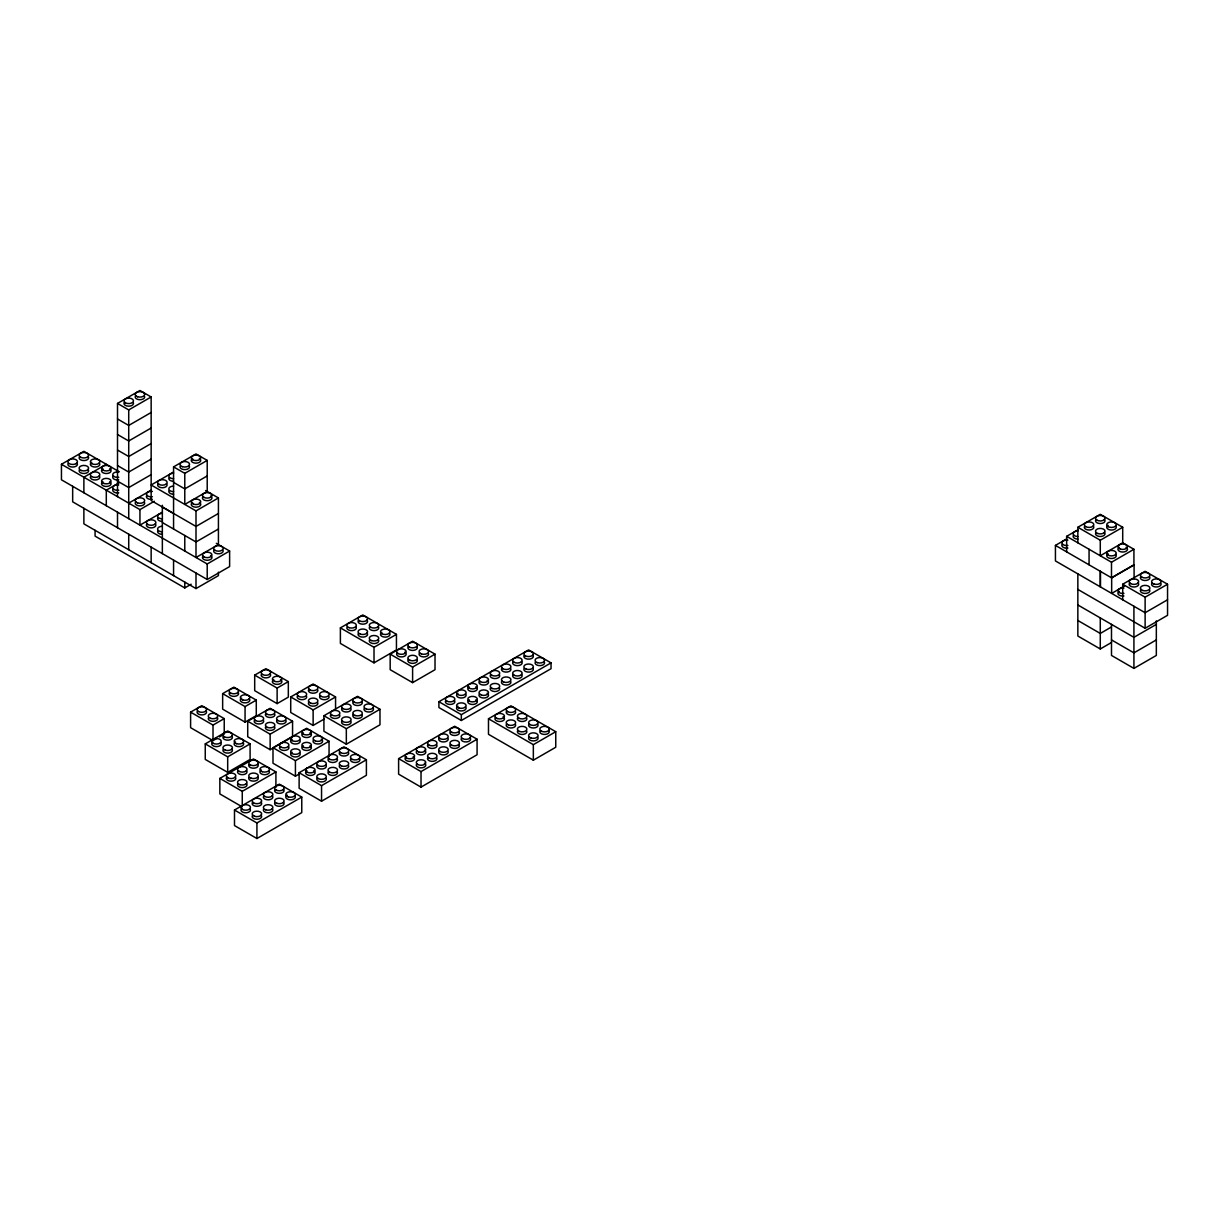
<?xml version="1.0" encoding="UTF-8"?>
<svg xmlns="http://www.w3.org/2000/svg" width="1229" height="1229" viewBox="0 0 1229 1229"><rect width="100%" height="100%" fill="white"/><g stroke="black" fill="none" stroke-linecap="round" stroke-linejoin="round"><path stroke-width="1.5" d="M117.508 496.654L117.508 403.435L139.937 390.484L151.152 396.967L151.152 500.541L195.995 526.427L218.424 513.476M117.508 403.435L128.722 409.918L151.152 396.967M72.665 486.3L72.665 501.831L207.209 579.504L229.623 566.569L229.623 551.022L207.209 563.973L61.45 479.817L61.45 464.285L83.879 451.335L119.105 471.69M151.152 412.498L128.722 425.449L117.508 418.966M151.152 428.03L128.722 440.981L117.508 434.513M106.293 464.285L83.879 477.236L83.879 492.768M151.152 443.577L128.722 456.512L117.508 450.044M151.152 459.108L128.722 472.059L117.508 465.576M119.105 482.782L106.293 490.187L106.293 505.718M151.152 474.64L128.722 487.59L117.508 481.123M173.566 466.882L195.995 453.931L207.209 460.399L207.209 491.477L184.78 504.428L184.78 473.349L173.566 466.882L173.566 529.023M173.566 472.059L151.152 484.994L195.995 510.895L218.424 497.945L218.424 544.555L195.995 557.505L195.995 510.895M128.722 503.122L151.152 490.187M184.78 473.349L207.209 460.399M61.45 464.285L139.937 509.605L154.347 501.278M207.209 475.946L184.78 488.881L173.566 482.413M162.351 512.186L139.937 525.136L139.937 509.605M218.424 529.023L195.995 541.958L162.351 522.555M95.079 530.313L95.079 536.136L184.78 587.923L191.186 584.221M83.879 508.299L83.879 523.846L195.995 588.568L218.424 575.633L218.424 572.176M216.227 738.767L213.016 740.626L190.603 727.676L190.603 712.144L201.802 705.661L224.231 718.612L224.231 734.143M222.649 693.632L233.863 687.165L256.277 700.115L256.277 715.647L245.063 722.114L222.649 709.164L222.649 693.632L245.063 706.583L256.277 700.115M254.695 675.136L265.91 668.653L288.323 681.603L288.323 697.135L277.124 703.618L254.695 690.667L254.695 675.136L277.124 688.071L288.323 681.603M340.387 627.881L362.801 614.946L396.445 634.364L396.445 649.895L374.015 662.846L340.387 643.428L340.387 627.881L374.015 647.299L396.445 634.364M190.603 712.144L213.016 725.079L224.231 718.612M205.258 743.883L227.688 730.948L250.101 743.883L250.101 759.43L227.688 772.365L205.258 759.43L205.258 743.883L227.688 756.834L250.101 743.883M219.423 736.924L222.633 735.065M247.72 721.239L270.15 708.288L292.563 721.239L292.563 736.77L270.15 749.721L247.72 736.77L247.72 721.239L270.15 734.174L292.563 721.239M324.348 718.965L313.134 725.433L290.72 712.482L290.72 696.951L313.134 684L335.563 696.951L335.563 709.041M390.177 654.151L412.606 641.215L435.02 654.151L435.02 669.697L412.606 682.633L390.177 669.697L390.177 654.151L412.606 667.101L435.02 654.151M290.72 696.951L313.134 709.901L335.563 696.951M323.918 715.739L357.547 696.321L379.976 709.271L379.976 724.803L346.332 744.221L323.918 731.27L323.918 715.739L346.332 728.689L379.976 709.271M275.91 771.92L242.267 791.338L242.267 806.885L219.853 793.934L219.853 778.403L253.481 758.969L275.91 771.92L275.91 787.451M298.616 774.347L295.421 776.19L272.992 763.24L272.992 747.708L306.635 728.29L329.049 741.241L329.049 756.772M272.992 747.708L295.421 760.659L329.049 741.241M234.493 810.034L279.336 784.133L301.766 797.083L301.766 812.615L256.922 838.516L234.493 825.565L234.493 810.034L256.922 822.969L301.766 797.083M299.123 772.718L343.966 746.817L366.396 759.768L366.396 775.299L321.552 801.2L299.123 788.25L299.123 772.718L321.552 785.654L366.396 759.768M438.907 701.713L528.608 649.926L551.038 662.877L551.038 668.699L461.336 720.486L438.907 707.535L438.907 701.713L461.336 714.663L551.038 662.877M398.611 758.631L454.669 726.262L477.082 739.213L477.082 754.744L421.025 787.113L398.611 774.162L398.611 758.631L421.025 771.582L477.082 739.213M488.481 718.765L510.911 705.815L555.754 731.701L555.754 747.247L533.34 760.183L488.481 734.297L488.481 718.765L533.34 744.651L555.754 731.701M1077.848 527.272L1100.278 514.337L1122.707 527.272L1122.707 542.819L1100.278 555.754L1100.278 540.222L1077.848 527.272L1077.848 542.819M1066.649 551.867L1066.649 536.336L1077.848 529.868M1167.55 599.783L1145.121 612.718L1055.434 560.931L1055.434 545.399L1066.649 538.932M1100.278 540.222L1122.707 527.272M1111.492 562.237L1133.921 549.286L1133.921 564.818L1111.492 577.768L1111.492 562.237L1066.649 536.336M1055.434 545.399L1111.661 577.876L1134.09 564.925L1134.09 578.736M1122.707 599.783L1122.707 584.236L1145.121 571.301L1167.55 584.236L1167.55 615.314L1145.121 628.265L1077.848 589.413M1124.489 586.003L1111.661 593.407L1111.661 577.876M1122.707 584.236L1145.121 597.186L1167.55 584.236M1111.492 626.959L1100.278 633.442L1077.848 620.491M1077.848 573.882L1077.848 636.023L1100.278 648.973L1111.492 642.506M1156.335 624.378L1133.921 637.329L1077.848 604.96M1156.335 639.91L1133.921 652.86L1111.492 639.91M1111.492 624.378L1111.492 655.441L1133.921 668.392L1156.335 655.441L1156.335 620.922M1122.707 542.819L1133.921 549.286M205.612 490.555L218.424 497.945M162.351 507.009L173.566 513.476M216.335 543.356L229.623 551.022M219.853 778.403L242.267 791.338M1145.121 597.186L1145.121 628.265M1133.921 606.25L1133.921 668.392M1100.462 571.393L1100.462 586.94M1100.278 571.301L1100.278 586.832M1100.278 617.895L1100.278 648.973M1089.063 549.286L1089.063 564.818M533.34 744.651L533.34 760.183M461.336 714.663L461.336 720.486M421.025 771.582L421.025 787.113M412.606 667.101L412.606 682.633M374.015 647.299L374.015 662.846M346.332 728.689L346.332 744.221M321.552 785.654L321.552 801.2M313.134 709.901L313.134 725.433M295.421 760.659L295.421 776.19M277.124 688.071L277.124 703.618M270.15 734.174L270.15 749.721M256.922 822.969L256.922 838.516M245.063 706.583L245.063 722.114M227.688 756.834L227.688 772.365M213.016 725.079L213.016 740.626M207.209 563.973L207.209 579.504M195.995 573.037L195.995 588.568M184.78 535.491L184.78 551.022M184.78 582.1L184.78 587.923M173.566 560.086L173.566 575.633M162.351 505.288L162.351 553.618M151.152 547.151L151.152 562.682M128.722 409.918L128.722 518.669M128.722 534.2L128.722 549.732M117.508 512.186L117.508 527.733M118.752 492.829A4.747 2.75 0 0 1 113.744 491.861A4.747 2.75 0 0 1 113.391 488.819M118.752 490.233A4.747 2.75 0 0 1 112.761 487.59A4.747 2.75 0 0 1 118.737 484.933M274.743 727A4.762 2.75 0 0 1 269.52 730.425A4.762 2.75 0 0 1 266.017 726.339M274.728 714.034A4.747 2.75 0 0 1 269.535 717.475A4.747 2.75 0 0 1 266.017 713.388M263.528 720.517A4.747 2.75 0 0 1 258.32 723.958A4.747 2.75 0 0 1 254.802 719.871M285.942 720.517A4.762 2.75 0 0 1 280.734 723.958A4.762 2.75 0 0 1 277.232 719.856M250.301 809.312A4.747 2.75 0 0 1 245.093 812.753A4.747 2.75 0 0 1 241.575 808.667M261.04 815.119A4.762 2.75 0 0 1 256.922 819.251A4.762 2.75 0 0 1 252.79 815.119M283.453 802.184A4.762 2.75 0 0 1 279.966 806.27A4.762 2.75 0 0 1 274.743 802.844M272.239 795.701A4.747 2.75 0 0 1 268.767 799.802A4.747 2.75 0 0 1 263.528 796.377M294.668 795.701A4.762 2.75 0 0 1 293.285 799.326A4.762 2.75 0 0 1 286.91 798.85A4.762 2.75 0 0 1 287.187 795.132M283.453 789.233A4.747 2.75 0 0 1 279.982 793.319A4.747 2.75 0 0 1 274.743 789.909M272.254 808.651A4.762 2.75 0 0 1 268.752 812.753A4.762 2.75 0 0 1 263.528 809.312M261.024 802.168A4.747 2.75 0 0 1 259.98 805.656A4.747 2.75 0 0 1 253.881 805.656A4.747 2.75 0 0 1 252.79 802.184M325.654 764.853A4.747 2.75 0 0 1 324.61 768.34A4.747 2.75 0 0 1 318.511 768.34A4.747 2.75 0 0 1 317.42 764.868M348.56 765.529A4.762 2.75 0 0 1 343.352 768.955A4.762 2.75 0 0 1 339.849 764.868M359.298 758.385A4.762 2.75 0 0 1 355.181 762.518A4.762 2.75 0 0 1 351.064 758.385M348.56 752.578A4.747 2.75 0 0 1 343.367 756.019A4.747 2.75 0 0 1 339.849 751.933M313.702 770.767A4.747 2.75 0 0 1 313.702 774.654A4.747 2.75 0 0 1 306.989 774.654A4.747 2.75 0 0 1 306.973 770.783M337.36 771.996A4.762 2.75 0 0 1 332.137 775.438A4.762 2.75 0 0 1 328.635 771.336M326.146 778.479A4.762 2.75 0 0 1 320.923 781.905A4.762 2.75 0 0 1 317.42 777.819M337.345 759.046A4.747 2.75 0 0 1 332.153 762.487A4.747 2.75 0 0 1 328.635 758.401M288.323 746.326A4.747 2.75 0 0 1 284.836 750.427A4.747 2.75 0 0 1 279.613 747.002M310 732.822A4.747 2.75 0 0 1 310 736.709A4.747 2.75 0 0 1 303.271 736.709A4.747 2.75 0 0 1 303.256 732.822M321.199 739.29A4.762 2.75 0 0 1 321.491 743.007A4.762 2.75 0 0 1 315.116 743.484A4.762 2.75 0 0 1 313.718 739.858M299.538 752.809A4.762 2.75 0 0 1 298.14 756.434A4.762 2.75 0 0 1 291.78 755.943A4.762 2.75 0 0 1 292.056 752.24M310 745.773A4.762 2.75 0 0 1 310 749.659A4.762 2.75 0 0 1 303.271 749.659A4.762 2.75 0 0 1 303.271 745.773M299.523 739.858A4.747 2.75 0 0 1 298.155 743.484A4.747 2.75 0 0 1 291.78 743.007A4.747 2.75 0 0 1 292.056 739.305M235.169 777.02A4.747 2.75 0 0 1 234.124 780.492A4.747 2.75 0 0 1 228.01 780.507A4.747 2.75 0 0 1 226.935 777.035M246.384 783.487A4.762 2.75 0 0 1 242.896 787.589A4.762 2.75 0 0 1 237.673 784.163M257.598 764.069A4.747 2.75 0 0 1 254.126 768.171A4.747 2.75 0 0 1 248.888 764.745M268.813 770.552A4.762 2.75 0 0 1 267.43 774.178A4.762 2.75 0 0 1 261.055 773.686A4.762 2.75 0 0 1 261.331 769.984M257.598 777.02A4.762 2.75 0 0 1 254.096 781.122A4.762 2.75 0 0 1 248.888 777.68M246.384 770.537A4.747 2.75 0 0 1 242.912 774.639A4.747 2.75 0 0 1 237.673 771.213M1138.023 582.853A4.747 2.75 0 0 1 1136.979 586.341A4.747 2.75 0 0 1 1130.864 586.341A4.747 2.75 0 0 1 1129.789 582.869M1149.714 589.997A4.762 2.75 0 0 1 1144.506 593.438A4.762 2.75 0 0 1 1141.004 589.336M1149.714 577.046A4.747 2.75 0 0 1 1144.522 580.487A4.747 2.75 0 0 1 1141.004 576.401M1160.929 583.529A4.762 2.75 0 0 1 1155.721 586.97A4.762 2.75 0 0 1 1152.218 582.869M1093.18 525.889A4.747 2.75 0 0 1 1089.708 529.991A4.747 2.75 0 0 1 1084.47 526.565M1104.395 532.372A4.762 2.75 0 0 1 1100.892 536.474A4.762 2.75 0 0 1 1095.684 533.033M1104.395 519.421A4.747 2.75 0 0 1 1100.923 523.523A4.747 2.75 0 0 1 1095.684 520.097M1115.609 525.904A4.762 2.75 0 0 1 1114.211 529.53A4.762 2.75 0 0 1 1107.851 529.038A4.762 2.75 0 0 1 1108.128 525.336M133.316 402.713A4.747 2.75 0 0 1 128.108 406.154A4.747 2.75 0 0 1 124.59 402.067M144.53 396.26A4.762 2.75 0 0 1 139.307 399.686A4.762 2.75 0 0 1 135.82 395.584M173.566 491.631A4.762 2.75 0 0 1 168.819 488.881A4.762 2.75 0 0 1 173.566 486.131M173.566 494.227A4.762 2.75 0 0 1 168.972 490.77M166.468 483.627A4.747 2.75 0 0 1 162.996 487.713A4.747 2.75 0 0 1 157.773 484.303M173.581 478.68A4.747 2.75 0 0 1 168.819 475.946A4.747 2.75 0 0 1 173.566 473.196M173.581 481.276A4.747 2.75 0 0 1 168.972 477.82M199.344 458.448A4.747 2.75 0 0 1 199.359 462.334A4.747 2.75 0 0 1 192.646 462.35A4.747 2.75 0 0 1 192.615 458.463M188.897 465.499A4.762 2.75 0 0 1 185.41 469.601A4.762 2.75 0 0 1 180.187 466.16M199.359 502.477A4.762 2.75 0 0 1 199.359 506.363A4.762 2.75 0 0 1 192.63 506.363A4.762 2.75 0 0 1 192.63 502.477M210.574 496.009A4.762 2.75 0 0 1 210.85 499.711A4.762 2.75 0 0 1 204.475 500.203A4.762 2.75 0 0 1 203.092 496.577M231.805 748.983A4.762 2.75 0 0 1 228.302 753.085A4.762 2.75 0 0 1 223.094 749.659M220.59 742.516A4.747 2.75 0 0 1 217.103 746.602A4.747 2.75 0 0 1 211.88 743.192M231.789 736.033A4.747 2.75 0 0 1 228.317 740.135A4.747 2.75 0 0 1 223.094 736.709M243.019 742.516A4.762 2.75 0 0 1 241.621 746.141A4.762 2.75 0 0 1 235.246 745.65A4.762 2.75 0 0 1 235.538 741.947M152.396 499.297A4.747 2.75 0 0 1 147.388 498.329A4.747 2.75 0 0 1 147.019 495.287M152.396 496.716A4.747 2.75 0 0 1 146.389 494.073A4.747 2.75 0 0 1 152.365 491.416M144.53 502.415A4.762 2.75 0 0 1 139.307 505.856A4.762 2.75 0 0 1 135.82 501.755M87.996 469.386A4.762 2.75 0 0 1 84.494 473.488A4.762 2.75 0 0 1 79.286 470.046M76.766 462.903A4.747 2.75 0 0 1 75.568 466.452A4.747 2.75 0 0 1 69.316 466.237A4.747 2.75 0 0 1 68.071 463.579M87.981 456.435A4.747 2.75 0 0 1 84.509 460.537A4.747 2.75 0 0 1 79.286 457.111M99.211 462.918A4.762 2.75 0 0 1 95.708 467.005A4.762 2.75 0 0 1 90.485 463.579M90.961 462.918A4.762 2.75 0 0 1 91.729 462.35M109.658 481.768A4.762 2.75 0 0 1 109.658 485.655A4.762 2.75 0 0 1 102.929 485.655A4.762 2.75 0 0 1 102.929 481.768M99.196 475.853A4.747 2.75 0 0 1 95.724 479.955A4.747 2.75 0 0 1 90.5 476.529M109.658 468.817A4.747 2.75 0 0 1 109.673 472.704A4.747 2.75 0 0 1 102.944 472.704A4.747 2.75 0 0 1 102.929 468.817M118.737 479.894A4.762 2.75 0 0 1 113.744 478.911A4.762 2.75 0 0 1 113.391 475.853M118.737 477.298A4.762 2.75 0 0 1 112.761 474.64A4.762 2.75 0 0 1 118.737 471.997M223.002 550.315A4.747 2.75 0 0 1 217.81 553.757A4.747 2.75 0 0 1 214.292 549.655M210.574 555.554A4.762 2.75 0 0 1 210.85 559.272A4.762 2.75 0 0 1 204.475 559.748A4.762 2.75 0 0 1 203.092 556.122M155.269 523.769A4.762 2.75 0 0 1 151.152 527.886A4.762 2.75 0 0 1 147.019 523.769M162.382 521.403A4.747 2.75 0 0 1 157.758 517.962M162.382 518.822A4.747 2.75 0 0 1 157.604 516.088A4.747 2.75 0 0 1 162.351 513.323M162.351 531.773A4.762 2.75 0 0 1 157.604 529.023A4.762 2.75 0 0 1 162.351 526.273M162.351 534.354A4.762 2.75 0 0 1 157.758 530.897M366.933 632.981A4.762 2.75 0 0 1 363.431 637.083A4.762 2.75 0 0 1 358.207 633.642M378.133 639.464A4.762 2.75 0 0 1 374.645 643.55A4.762 2.75 0 0 1 369.422 640.125M378.133 626.513A4.747 2.75 0 0 1 374.645 630.6A4.747 2.75 0 0 1 369.422 627.189M358.207 620.706A4.747 2.75 0 0 0 360.435 623.794A4.747 2.75 0 0 0 366.165 623.349A4.747 2.75 0 0 0 366.918 620.03M389.347 632.981A4.747 2.75 0 0 1 387.965 636.607A4.747 2.75 0 0 1 381.604 636.13A4.747 2.75 0 0 1 381.866 632.428M355.719 626.513A4.762 2.75 0 0 1 352.216 630.615A4.762 2.75 0 0 1 347.008 627.174M417.199 659.927A4.762 2.75 0 0 1 411.976 663.353A4.762 2.75 0 0 1 408.474 659.251M404.756 652.215A4.747 2.75 0 0 1 405.032 655.917A4.747 2.75 0 0 1 398.672 656.409A4.747 2.75 0 0 1 397.274 652.799M428.414 653.444A4.762 2.75 0 0 1 423.191 656.885A4.762 2.75 0 0 1 419.688 652.783M417.184 646.961A4.747 2.75 0 0 1 411.992 650.402A4.747 2.75 0 0 1 408.474 646.316M454.238 700.33A4.747 2.75 0 0 1 450.766 704.432A4.747 2.75 0 0 1 445.528 701.006M465.453 706.813A4.762 2.75 0 0 1 464.055 710.439A4.762 2.75 0 0 1 457.695 709.963A4.762 2.75 0 0 1 457.971 706.245M475.915 686.827A4.747 2.75 0 0 1 475.915 690.713A4.747 2.75 0 0 1 469.186 690.713A4.747 2.75 0 0 1 469.171 686.842M487.114 693.294A4.762 2.75 0 0 1 487.406 697.012A4.762 2.75 0 0 1 481.031 697.488A4.762 2.75 0 0 1 479.633 693.878M465.438 693.863A4.747 2.75 0 0 1 464.239 697.411A4.747 2.75 0 0 1 457.987 697.196A4.747 2.75 0 0 1 457.956 693.31M487.114 680.359A4.747 2.75 0 0 1 487.406 684.061A4.747 2.75 0 0 1 481.046 684.553A4.747 2.75 0 0 1 479.633 680.927M499.558 688.056A4.762 2.75 0 0 1 494.35 691.497A4.762 2.75 0 0 1 490.847 687.395M475.915 699.777A4.762 2.75 0 0 1 475.915 703.664A4.762 2.75 0 0 1 469.186 703.664A4.762 2.75 0 0 1 469.186 699.777M532.71 655.026A4.747 2.75 0 0 1 529.238 659.128A4.747 2.75 0 0 1 524.015 655.702M499.558 675.105A4.747 2.75 0 0 1 494.365 678.546A4.747 2.75 0 0 1 490.847 674.46M510.772 681.588A4.762 2.75 0 0 1 505.565 685.014A4.762 2.75 0 0 1 502.062 680.927M521.511 661.494A4.747 2.75 0 0 1 520.466 664.981A4.747 2.75 0 0 1 514.352 664.981A4.747 2.75 0 0 1 513.276 661.509M532.725 667.977A4.762 2.75 0 0 1 529.223 672.079A4.762 2.75 0 0 1 524.015 668.637M510.772 668.637A4.747 2.75 0 0 1 505.58 672.079A4.747 2.75 0 0 1 502.062 667.992M543.94 661.509A4.762 2.75 0 0 1 540.437 665.596A4.762 2.75 0 0 1 535.229 662.17M521.511 674.444A4.762 2.75 0 0 1 517.394 678.577A4.762 2.75 0 0 1 513.276 674.444M526.719 730.994A4.762 2.75 0 0 1 521.511 734.435A4.762 2.75 0 0 1 518.008 730.333M515.504 711.576A4.747 2.75 0 0 1 510.312 715.001A4.747 2.75 0 0 1 506.794 710.915M503.06 716.814A4.762 2.75 0 0 1 503.352 720.532A4.762 2.75 0 0 1 496.977 721.008A4.762 2.75 0 0 1 495.579 717.383M537.442 723.85A4.747 2.75 0 0 1 533.355 727.983A4.747 2.75 0 0 1 529.207 723.866M526.719 718.043A4.747 2.75 0 0 1 521.511 721.484A4.747 2.75 0 0 1 517.993 717.398M548.656 730.333A4.747 2.75 0 0 1 545.184 734.42A4.747 2.75 0 0 1 539.946 731.009M537.457 736.801A4.762 2.75 0 0 1 533.34 740.933A4.762 2.75 0 0 1 529.223 736.801M515.504 724.526A4.762 2.75 0 0 1 510.296 727.952A4.762 2.75 0 0 1 506.794 723.866M1077.864 536.489A4.747 2.75 0 0 1 1073.101 533.755A4.747 2.75 0 0 1 1077.848 531.005M1077.864 539.085A4.747 2.75 0 0 1 1073.731 534.968M1115.609 554.387A4.762 2.75 0 0 1 1114.211 558.012A4.762 2.75 0 0 1 1107.851 557.52A4.762 2.75 0 0 1 1108.128 553.818M1126.071 547.335A4.762 2.75 0 0 1 1126.071 551.222A4.762 2.75 0 0 1 1119.342 551.222A4.762 2.75 0 0 1 1119.342 547.335M1067.878 545.461A4.762 2.75 0 0 1 1061.887 542.819A4.762 2.75 0 0 1 1067.878 540.161M1067.878 548.057A4.762 2.75 0 0 1 1062.87 547.074A4.762 2.75 0 0 1 1062.517 544.032M1123.936 593.361A4.762 2.75 0 0 1 1117.944 590.719A4.762 2.75 0 0 1 1123.936 588.061M1123.936 595.957A4.762 2.75 0 0 1 1118.59 594.682A4.762 2.75 0 0 1 1119.342 591.364M459.262 744.974A4.747 2.75 0 0 1 454.069 748.415A4.747 2.75 0 0 1 450.551 744.313M448.047 738.506A4.762 2.75 0 0 1 442.839 741.932A4.762 2.75 0 0 1 439.337 737.846M436.833 744.974A4.762 2.75 0 0 1 431.625 748.415A4.762 2.75 0 0 1 428.122 744.313M436.833 757.909A4.747 2.75 0 0 1 431.64 761.35A4.747 2.75 0 0 1 428.122 757.264M424.389 750.212A4.762 2.75 0 0 1 424.681 753.93A4.762 2.75 0 0 1 418.306 754.406A4.762 2.75 0 0 1 416.908 750.781M424.389 763.163A4.747 2.75 0 0 1 424.681 766.865A4.747 2.75 0 0 1 418.306 767.357A4.747 2.75 0 0 1 416.908 763.747M413.174 756.695A4.762 2.75 0 0 1 413.174 760.582A4.762 2.75 0 0 1 406.461 760.582A4.762 2.75 0 0 1 406.461 756.695M469.985 737.83A4.747 2.75 0 0 1 466.513 741.932A4.747 2.75 0 0 1 461.29 738.506M459.262 732.023A4.762 2.75 0 0 1 454.039 735.464A4.762 2.75 0 0 1 450.551 731.363M448.047 751.441A4.747 2.75 0 0 1 442.855 754.883A4.747 2.75 0 0 1 439.337 750.796M317.727 702.711A4.762 2.75 0 0 1 312.519 706.153A4.762 2.75 0 0 1 309.017 702.051M306.513 696.228A4.747 2.75 0 0 1 301.32 699.67A4.747 2.75 0 0 1 297.802 695.583M317.727 689.761A4.747 2.75 0 0 1 312.535 693.202A4.747 2.75 0 0 1 309.017 689.116M328.942 696.244A4.762 2.75 0 0 1 323.734 699.67A4.762 2.75 0 0 1 320.231 695.583M362.14 702.082A4.747 2.75 0 0 1 356.948 705.523A4.747 2.75 0 0 1 353.43 701.436M362.14 715.032A4.762 2.75 0 0 1 356.932 718.458A4.762 2.75 0 0 1 353.43 714.372M372.879 707.889A4.762 2.75 0 0 1 369.391 711.99A4.762 2.75 0 0 1 364.168 708.565M350.926 708.549A4.747 2.75 0 0 1 345.733 711.99A4.747 2.75 0 0 1 342.215 707.904M339.711 715.017A4.747 2.75 0 0 1 334.518 718.458A4.747 2.75 0 0 1 331 714.372M350.941 721.5A4.762 2.75 0 0 1 345.718 724.941A4.762 2.75 0 0 1 342.215 720.839M205.919 710.761A4.747 2.75 0 0 1 202.447 714.863A4.747 2.75 0 0 1 197.208 711.437M217.134 717.244A4.762 2.75 0 0 1 213.646 721.331A4.762 2.75 0 0 1 208.423 717.905M237.965 692.25A4.747 2.75 0 0 1 234.493 696.351A4.747 2.75 0 0 1 229.27 692.926M249.195 698.733A4.762 2.75 0 0 1 247.797 702.358A4.762 2.75 0 0 1 241.422 701.867A4.762 2.75 0 0 1 241.698 698.164M270.011 673.753A4.747 2.75 0 0 1 266.539 677.855A4.747 2.75 0 0 1 261.316 674.429M280.489 679.668A4.762 2.75 0 0 1 280.489 683.554A4.762 2.75 0 0 1 273.76 683.554A4.762 2.75 0 0 1 273.76 679.668M266.801 714.11A4.747 2.75 0 0 0 274.743 712.866A4.747 2.75 0 0 0 268.905 709.517A4.747 2.75 0 0 0 266.801 714.11M267.768 727.491A4.762 2.75 0 0 0 274.897 725.125A4.762 2.75 0 0 0 267.768 722.744A4.762 2.75 0 0 0 267.768 727.491M277.984 720.593A4.762 2.75 0 0 0 285.942 719.349A4.762 2.75 0 0 0 280.12 715.985A4.762 2.75 0 0 0 277.984 720.593M255.586 720.593A4.747 2.75 0 0 0 263.528 719.349A4.747 2.75 0 0 0 257.691 716A4.747 2.75 0 0 0 255.586 720.593M242.359 809.389A4.747 2.75 0 0 0 250.301 808.144A4.747 2.75 0 0 0 244.463 804.78A4.747 2.75 0 0 0 242.359 809.389M254.541 816.286A4.762 2.75 0 0 0 261.669 813.905A4.762 2.75 0 0 0 254.541 811.539A4.762 2.75 0 0 0 254.541 816.286M276.955 803.336A4.762 2.75 0 0 0 284.099 800.97A4.762 2.75 0 0 0 276.955 798.589A4.762 2.75 0 0 0 276.955 803.336M264.773 796.438A4.747 2.75 0 0 0 272.73 795.194A4.747 2.75 0 0 0 266.893 791.845A4.747 2.75 0 0 0 264.773 796.438M275.987 789.97A4.747 2.75 0 0 0 283.945 788.726A4.747 2.75 0 0 0 278.092 785.362A4.747 2.75 0 0 0 275.987 789.97M253.573 802.906A4.747 2.75 0 0 0 261.516 801.661A4.747 2.75 0 0 0 255.678 798.312A4.747 2.75 0 0 0 253.573 802.906M265.756 809.819A4.762 2.75 0 0 0 272.884 807.438A4.762 2.75 0 0 0 265.756 805.056A4.762 2.75 0 0 0 265.756 809.819M288.17 796.868A4.762 2.75 0 0 0 295.313 794.487A4.762 2.75 0 0 0 288.17 792.106A4.762 2.75 0 0 0 288.17 796.868M329.403 772.058A4.762 2.75 0 0 0 337.36 770.829A4.762 2.75 0 0 0 331.523 767.464A4.762 2.75 0 0 0 329.403 772.058M318.203 765.59A4.747 2.75 0 0 0 326.146 764.346A4.747 2.75 0 0 0 320.308 760.997A4.747 2.75 0 0 0 318.203 765.59M341.585 766.02A4.762 2.75 0 0 0 348.729 763.655A4.762 2.75 0 0 0 341.585 761.273A4.762 2.75 0 0 0 341.585 766.02M340.617 752.655A4.747 2.75 0 0 0 348.575 751.411A4.747 2.75 0 0 0 342.722 748.046A4.747 2.75 0 0 0 340.617 752.655M352.8 759.553A4.762 2.75 0 0 0 359.943 757.172A4.762 2.75 0 0 0 352.8 754.79A4.762 2.75 0 0 0 352.8 759.553M306.958 768.186A4.747 2.75 0 0 0 306.973 772.058A4.747 2.75 0 0 0 313.702 772.058A4.747 2.75 0 0 0 313.702 768.186A4.747 2.75 0 0 0 306.958 768.186M318.188 778.541A4.762 2.75 0 0 0 326.146 777.312A4.762 2.75 0 0 0 320.308 773.947A4.762 2.75 0 0 0 318.188 778.541M329.403 759.123A4.747 2.75 0 0 0 337.36 757.878A4.747 2.75 0 0 0 331.523 754.529A4.747 2.75 0 0 0 329.403 759.123M292.056 753.531A4.762 2.75 0 0 0 300.014 752.302A4.762 2.75 0 0 0 294.192 748.937A4.762 2.75 0 0 0 292.056 753.531M280.857 747.063A4.747 2.75 0 0 0 288.8 745.819A4.747 2.75 0 0 0 282.962 742.47A4.747 2.75 0 0 0 280.857 747.063M292.072 740.595A4.747 2.75 0 0 0 300.014 739.351A4.747 2.75 0 0 0 294.177 736.002A4.747 2.75 0 0 0 292.072 740.595M303.286 734.128A4.747 2.75 0 0 0 311.229 732.883A4.747 2.75 0 0 0 305.391 729.519A4.747 2.75 0 0 0 303.286 734.128M315.469 741.026A4.762 2.75 0 0 0 322.597 738.644A4.762 2.75 0 0 0 315.469 736.263A4.762 2.75 0 0 0 315.469 741.026M303.271 747.063A4.762 2.75 0 0 0 311.229 745.834A4.762 2.75 0 0 0 305.391 742.47A4.762 2.75 0 0 0 303.271 747.063M227.703 777.757A4.747 2.75 0 0 0 235.661 776.513A4.747 2.75 0 0 0 229.823 773.149A4.747 2.75 0 0 0 227.703 777.757M251.1 778.187A4.762 2.75 0 0 0 258.244 775.806A4.762 2.75 0 0 0 251.1 773.425A4.762 2.75 0 0 0 251.1 778.187M250.132 764.807A4.747 2.75 0 0 0 258.075 763.562A4.747 2.75 0 0 0 252.237 760.213A4.747 2.75 0 0 0 250.132 764.807M262.315 771.704A4.762 2.75 0 0 0 269.458 769.339A4.762 2.75 0 0 0 262.315 766.957A4.762 2.75 0 0 0 262.315 771.704M238.918 771.274A4.747 2.75 0 0 0 246.875 770.03A4.747 2.75 0 0 0 241.022 766.681A4.747 2.75 0 0 0 238.918 771.274M239.885 784.655A4.762 2.75 0 0 0 247.029 782.274A4.762 2.75 0 0 0 239.885 779.908A4.762 2.75 0 0 0 239.885 784.655M1130.572 583.591A4.747 2.75 0 0 0 1138.515 582.346A4.747 2.75 0 0 0 1132.677 578.997A4.747 2.75 0 0 0 1130.572 583.591M1142.755 590.504A4.762 2.75 0 0 0 1149.883 588.123A4.762 2.75 0 0 0 1142.755 585.741A4.762 2.75 0 0 0 1142.755 590.504M1141.772 577.123A4.747 2.75 0 0 0 1149.729 575.879A4.747 2.75 0 0 0 1143.892 572.53A4.747 2.75 0 0 0 1141.772 577.123M1153.954 584.036A4.762 2.75 0 0 0 1161.098 581.655A4.762 2.75 0 0 0 1153.954 579.274A4.762 2.75 0 0 0 1153.954 584.036M1085.714 526.626A4.747 2.75 0 0 0 1093.672 525.382A4.747 2.75 0 0 0 1087.819 522.033A4.747 2.75 0 0 0 1085.714 526.626M1097.896 533.54A4.762 2.75 0 0 0 1105.04 531.158A4.762 2.75 0 0 0 1097.896 528.777A4.762 2.75 0 0 0 1097.896 533.54M1096.929 520.159A4.747 2.75 0 0 0 1104.871 518.915A4.747 2.75 0 0 0 1099.033 515.566A4.747 2.75 0 0 0 1096.929 520.159M1108.128 526.626A4.762 2.75 0 0 0 1116.086 525.397A4.762 2.75 0 0 0 1110.263 522.033A4.762 2.75 0 0 0 1108.128 526.626M125.373 402.789A4.747 2.75 0 0 0 133.316 401.545A4.747 2.75 0 0 0 127.478 398.196A4.747 2.75 0 0 0 125.373 402.789M137.556 396.752A4.762 2.75 0 0 0 144.684 394.371A4.762 2.75 0 0 0 137.556 391.99A4.762 2.75 0 0 0 137.556 396.752M159.002 484.364A4.747 2.75 0 0 0 166.96 483.12A4.747 2.75 0 0 0 161.122 479.756A4.747 2.75 0 0 0 159.002 484.364M192.646 459.754A4.747 2.75 0 0 0 200.588 458.509A4.747 2.75 0 0 0 194.75 455.16A4.747 2.75 0 0 0 192.646 459.754M182.399 466.667A4.762 2.75 0 0 0 189.543 464.285A4.762 2.75 0 0 0 182.399 461.904A4.762 2.75 0 0 0 182.399 466.667M193.614 504.213A4.762 2.75 0 0 0 200.757 501.831A4.762 2.75 0 0 0 193.614 499.45A4.762 2.75 0 0 0 193.614 504.213M203.845 497.299A4.762 2.75 0 0 0 211.803 496.07A4.762 2.75 0 0 0 205.98 492.706A4.762 2.75 0 0 0 203.845 497.299M225.306 750.151A4.762 2.75 0 0 0 232.435 747.77A4.762 2.75 0 0 0 225.306 745.388A4.762 2.75 0 0 0 225.306 750.151M213.124 743.253A4.747 2.75 0 0 0 221.066 742.009A4.747 2.75 0 0 0 215.229 738.644A4.747 2.75 0 0 0 213.124 743.253M224.339 736.77A4.747 2.75 0 0 0 232.281 735.526A4.747 2.75 0 0 0 226.443 732.177A4.747 2.75 0 0 0 224.339 736.77M236.521 743.683A4.762 2.75 0 0 0 243.649 741.302A4.762 2.75 0 0 0 236.521 738.921A4.762 2.75 0 0 0 236.521 743.683M137.556 502.922A4.762 2.75 0 0 0 144.684 500.541A4.762 2.75 0 0 0 137.556 498.16A4.762 2.75 0 0 0 137.556 502.922M76.029 463.64A4.747 2.75 0 0 0 76.029 459.754A4.747 2.75 0 0 0 69.285 459.754A4.747 2.75 0 0 0 69.3 463.64A4.747 2.75 0 0 0 76.029 463.64M81.498 470.553A4.762 2.75 0 0 0 88.626 468.172A4.762 2.75 0 0 0 81.498 465.791A4.762 2.75 0 0 0 81.498 470.553M80.53 457.173A4.747 2.75 0 0 0 88.473 455.928A4.747 2.75 0 0 0 82.635 452.579A4.747 2.75 0 0 0 80.53 457.173M91.729 463.64A4.762 2.75 0 0 0 99.687 462.411A4.762 2.75 0 0 0 93.85 459.047A4.762 2.75 0 0 0 91.729 463.64M91.745 476.591A4.747 2.75 0 0 0 99.687 475.346A4.747 2.75 0 0 0 93.85 471.997A4.747 2.75 0 0 0 91.745 476.591M103.927 483.489A4.762 2.75 0 0 0 111.056 481.123A4.762 2.75 0 0 0 103.927 478.742A4.762 2.75 0 0 0 103.927 483.489M102.944 470.123A4.747 2.75 0 0 0 110.902 468.879A4.747 2.75 0 0 0 105.064 465.514A4.747 2.75 0 0 0 102.944 470.123M215.06 550.377A4.747 2.75 0 0 0 223.017 549.148A4.747 2.75 0 0 0 217.18 545.784A4.747 2.75 0 0 0 215.06 550.377M203.845 556.86A4.762 2.75 0 0 0 211.803 555.616A4.762 2.75 0 0 0 205.98 552.267A4.762 2.75 0 0 0 203.845 556.86M147.787 524.491A4.762 2.75 0 0 0 155.745 523.262A4.762 2.75 0 0 0 149.923 519.898A4.762 2.75 0 0 0 147.787 524.491M360.435 634.149A4.762 2.75 0 0 0 367.563 631.767A4.762 2.75 0 0 0 360.435 629.386A4.762 2.75 0 0 0 360.435 634.149M371.634 640.616A4.762 2.75 0 0 0 378.778 638.25A4.762 2.75 0 0 0 371.634 635.869A4.762 2.75 0 0 0 371.634 640.616M370.666 627.236A4.747 2.75 0 0 0 378.609 625.991A4.747 2.75 0 0 0 372.771 622.642A4.747 2.75 0 0 0 370.666 627.236M381.881 633.718A4.747 2.75 0 0 0 389.823 632.474A4.747 2.75 0 0 0 383.986 629.125A4.747 2.75 0 0 0 381.881 633.718M359.452 620.768A4.747 2.75 0 0 0 367.41 619.524A4.747 2.75 0 0 0 361.556 616.175A4.747 2.75 0 0 0 359.452 620.768M349.22 627.681A4.762 2.75 0 0 0 356.349 625.3A4.762 2.75 0 0 0 349.22 622.919A4.762 2.75 0 0 0 349.22 627.681M410.225 660.419A4.762 2.75 0 0 0 417.353 658.037A4.762 2.75 0 0 0 410.225 655.656A4.762 2.75 0 0 0 410.225 660.419M398.042 653.521A4.747 2.75 0 0 0 405.985 652.276A4.747 2.75 0 0 0 400.147 648.912A4.747 2.75 0 0 0 398.042 653.521M409.257 647.038A4.747 2.75 0 0 0 417.199 645.793A4.747 2.75 0 0 0 411.362 642.444A4.747 2.75 0 0 0 409.257 647.038M421.439 653.951A4.762 2.75 0 0 0 428.568 651.57A4.762 2.75 0 0 0 421.439 649.189A4.762 2.75 0 0 0 421.439 653.951M446.772 701.068A4.747 2.75 0 0 0 454.715 699.823A4.747 2.75 0 0 0 448.877 696.474A4.747 2.75 0 0 0 446.772 701.068M458.955 707.981A4.762 2.75 0 0 0 466.083 705.6A4.762 2.75 0 0 0 458.955 703.218A4.762 2.75 0 0 0 458.955 707.981M469.201 688.132A4.747 2.75 0 0 0 477.144 686.888A4.747 2.75 0 0 0 471.306 683.524A4.747 2.75 0 0 0 469.201 688.132M481.384 695.03A4.762 2.75 0 0 0 488.512 692.649A4.762 2.75 0 0 0 481.384 690.283A4.762 2.75 0 0 0 481.384 695.03M457.956 690.713A4.747 2.75 0 0 0 457.971 694.6A4.747 2.75 0 0 0 464.7 694.585A4.747 2.75 0 0 0 464.7 690.713A4.747 2.75 0 0 0 457.956 690.713M469.186 701.068A4.762 2.75 0 0 0 477.144 699.839A4.762 2.75 0 0 0 471.321 696.474A4.762 2.75 0 0 0 469.186 701.068M492.599 688.563A4.762 2.75 0 0 0 499.727 686.181A4.762 2.75 0 0 0 492.599 683.8A4.762 2.75 0 0 0 492.599 688.563M480.416 681.649A4.747 2.75 0 0 0 488.359 680.405A4.747 2.75 0 0 0 482.521 677.056A4.747 2.75 0 0 0 480.416 681.649M525.259 655.764A4.747 2.75 0 0 0 533.202 654.519A4.747 2.75 0 0 0 527.364 651.17A4.747 2.75 0 0 0 525.259 655.764M491.615 675.182A4.747 2.75 0 0 0 499.573 673.938A4.747 2.75 0 0 0 493.735 670.588A4.747 2.75 0 0 0 491.615 675.182M503.798 682.08A4.762 2.75 0 0 0 510.941 679.714A4.762 2.75 0 0 0 503.798 677.333A4.762 2.75 0 0 0 503.798 682.08M526.227 669.144A4.762 2.75 0 0 0 533.355 666.763A4.762 2.75 0 0 0 526.227 664.382A4.762 2.75 0 0 0 526.227 669.144M514.045 662.231A4.747 2.75 0 0 0 521.987 660.987A4.747 2.75 0 0 0 516.149 657.638A4.747 2.75 0 0 0 514.045 662.231M514.029 675.182A4.762 2.75 0 0 0 521.987 673.953A4.762 2.75 0 0 0 516.165 670.588A4.762 2.75 0 0 0 514.029 675.182M502.83 668.714A4.747 2.75 0 0 0 510.772 667.47A4.747 2.75 0 0 0 504.935 664.106A4.747 2.75 0 0 0 502.83 668.714M537.442 662.661A4.762 2.75 0 0 0 544.57 660.296A4.762 2.75 0 0 0 537.442 657.914A4.762 2.75 0 0 0 537.442 662.661M541.19 731.055A4.747 2.75 0 0 0 549.148 729.826A4.747 2.75 0 0 0 543.31 726.462A4.747 2.75 0 0 0 541.19 731.055M507.562 711.637A4.747 2.75 0 0 0 515.504 710.393A4.747 2.75 0 0 0 509.666 707.044A4.747 2.75 0 0 0 507.562 711.637M497.315 718.55A4.762 2.75 0 0 0 504.458 716.169A4.762 2.75 0 0 0 497.315 713.788A4.762 2.75 0 0 0 497.315 718.55M529.991 724.588A4.747 2.75 0 0 0 537.933 723.343A4.747 2.75 0 0 0 532.096 719.994A4.747 2.75 0 0 0 529.991 724.588M519.744 731.501A4.762 2.75 0 0 0 526.888 729.12A4.762 2.75 0 0 0 519.744 726.738A4.762 2.75 0 0 0 519.744 731.501M508.529 725.018A4.762 2.75 0 0 0 515.673 722.652A4.762 2.75 0 0 0 508.529 720.271A4.762 2.75 0 0 0 508.529 725.018M518.776 718.12A4.747 2.75 0 0 0 526.719 716.876A4.747 2.75 0 0 0 520.881 713.527A4.747 2.75 0 0 0 518.776 718.12M530.959 737.968A4.762 2.75 0 0 0 538.087 735.587A4.762 2.75 0 0 0 530.959 733.206A4.762 2.75 0 0 0 530.959 737.968M1108.128 555.109A4.762 2.75 0 0 0 1116.086 553.88A4.762 2.75 0 0 0 1110.263 550.515A4.762 2.75 0 0 0 1108.128 555.109M1120.326 549.071A4.762 2.75 0 0 0 1127.454 546.69A4.762 2.75 0 0 0 1120.326 544.324A4.762 2.75 0 0 0 1120.326 549.071M440.09 738.568A4.762 2.75 0 0 0 448.047 737.339A4.762 2.75 0 0 0 442.225 733.974A4.762 2.75 0 0 0 440.09 738.568M451.32 745.035A4.747 2.75 0 0 0 459.262 743.791A4.747 2.75 0 0 0 453.424 740.442A4.747 2.75 0 0 0 451.32 745.035M428.875 745.035A4.762 2.75 0 0 0 436.833 743.806A4.762 2.75 0 0 0 431.01 740.442A4.762 2.75 0 0 0 428.875 745.035M440.105 751.518A4.747 2.75 0 0 0 448.047 750.274A4.747 2.75 0 0 0 442.21 746.925A4.747 2.75 0 0 0 440.105 751.518M428.89 757.986A4.747 2.75 0 0 0 436.833 756.741A4.747 2.75 0 0 0 430.995 753.392A4.747 2.75 0 0 0 428.89 757.986M418.643 751.948A4.762 2.75 0 0 0 425.787 749.567A4.762 2.75 0 0 0 418.643 747.186A4.762 2.75 0 0 0 418.643 751.948M417.676 764.469A4.747 2.75 0 0 0 425.633 763.224A4.747 2.75 0 0 0 419.78 759.86A4.747 2.75 0 0 0 417.676 764.469M406.461 757.986A4.762 2.75 0 0 0 414.419 756.757A4.762 2.75 0 0 0 408.581 753.392A4.762 2.75 0 0 0 406.461 757.986M462.534 738.568A4.747 2.75 0 0 0 470.477 737.323A4.747 2.75 0 0 0 464.639 733.974A4.747 2.75 0 0 0 462.534 738.568M452.287 732.53A4.762 2.75 0 0 0 459.416 730.149A4.762 2.75 0 0 0 452.287 727.768A4.762 2.75 0 0 0 452.287 732.53M298.586 696.305A4.747 2.75 0 0 0 306.528 695.061A4.747 2.75 0 0 0 300.69 691.712A4.747 2.75 0 0 0 298.586 696.305M310.768 703.218A4.762 2.75 0 0 0 317.896 700.837A4.762 2.75 0 0 0 310.768 698.456A4.762 2.75 0 0 0 310.768 703.218M309.785 689.838A4.747 2.75 0 0 0 317.743 688.593A4.747 2.75 0 0 0 311.905 685.244A4.747 2.75 0 0 0 309.785 689.838M320.984 696.305A4.762 2.75 0 0 0 328.942 695.076A4.762 2.75 0 0 0 323.119 691.712A4.762 2.75 0 0 0 320.984 696.305M354.198 702.158A4.747 2.75 0 0 0 362.156 700.914A4.747 2.75 0 0 0 356.302 697.55A4.747 2.75 0 0 0 354.198 702.158M355.166 715.524A4.762 2.75 0 0 0 362.309 713.158A4.762 2.75 0 0 0 355.166 710.777A4.762 2.75 0 0 0 355.166 715.524M366.38 709.056A4.762 2.75 0 0 0 373.524 706.675A4.762 2.75 0 0 0 366.38 704.294A4.762 2.75 0 0 0 366.38 709.056M342.983 708.626A4.747 2.75 0 0 0 350.941 707.382A4.747 2.75 0 0 0 345.103 704.033A4.747 2.75 0 0 0 342.983 708.626M342.968 721.561A4.762 2.75 0 0 0 350.941 720.332A4.762 2.75 0 0 0 345.103 716.968A4.762 2.75 0 0 0 342.968 721.561M331.784 715.094A4.747 2.75 0 0 0 339.726 713.849A4.747 2.75 0 0 0 333.889 710.5A4.747 2.75 0 0 0 331.784 715.094M198.453 711.499A4.747 2.75 0 0 0 206.411 710.254A4.747 2.75 0 0 0 200.573 706.905A4.747 2.75 0 0 0 198.453 711.499M210.635 718.397A4.762 2.75 0 0 0 217.779 716.015A4.762 2.75 0 0 0 210.635 713.65A4.762 2.75 0 0 0 210.635 718.397M230.514 692.987A4.747 2.75 0 0 0 238.457 691.743A4.747 2.75 0 0 0 232.619 688.394A4.747 2.75 0 0 0 230.514 692.987M242.697 699.9A4.762 2.75 0 0 0 249.825 697.519A4.762 2.75 0 0 0 242.697 695.138A4.762 2.75 0 0 0 242.697 699.9M262.56 674.491A4.747 2.75 0 0 0 270.503 673.246A4.747 2.75 0 0 0 264.665 669.897A4.747 2.75 0 0 0 262.56 674.491M274.743 681.388A4.762 2.75 0 0 0 281.871 679.022A4.762 2.75 0 0 0 274.743 676.641A4.762 2.75 0 0 0 274.743 681.388"/></g></svg>
